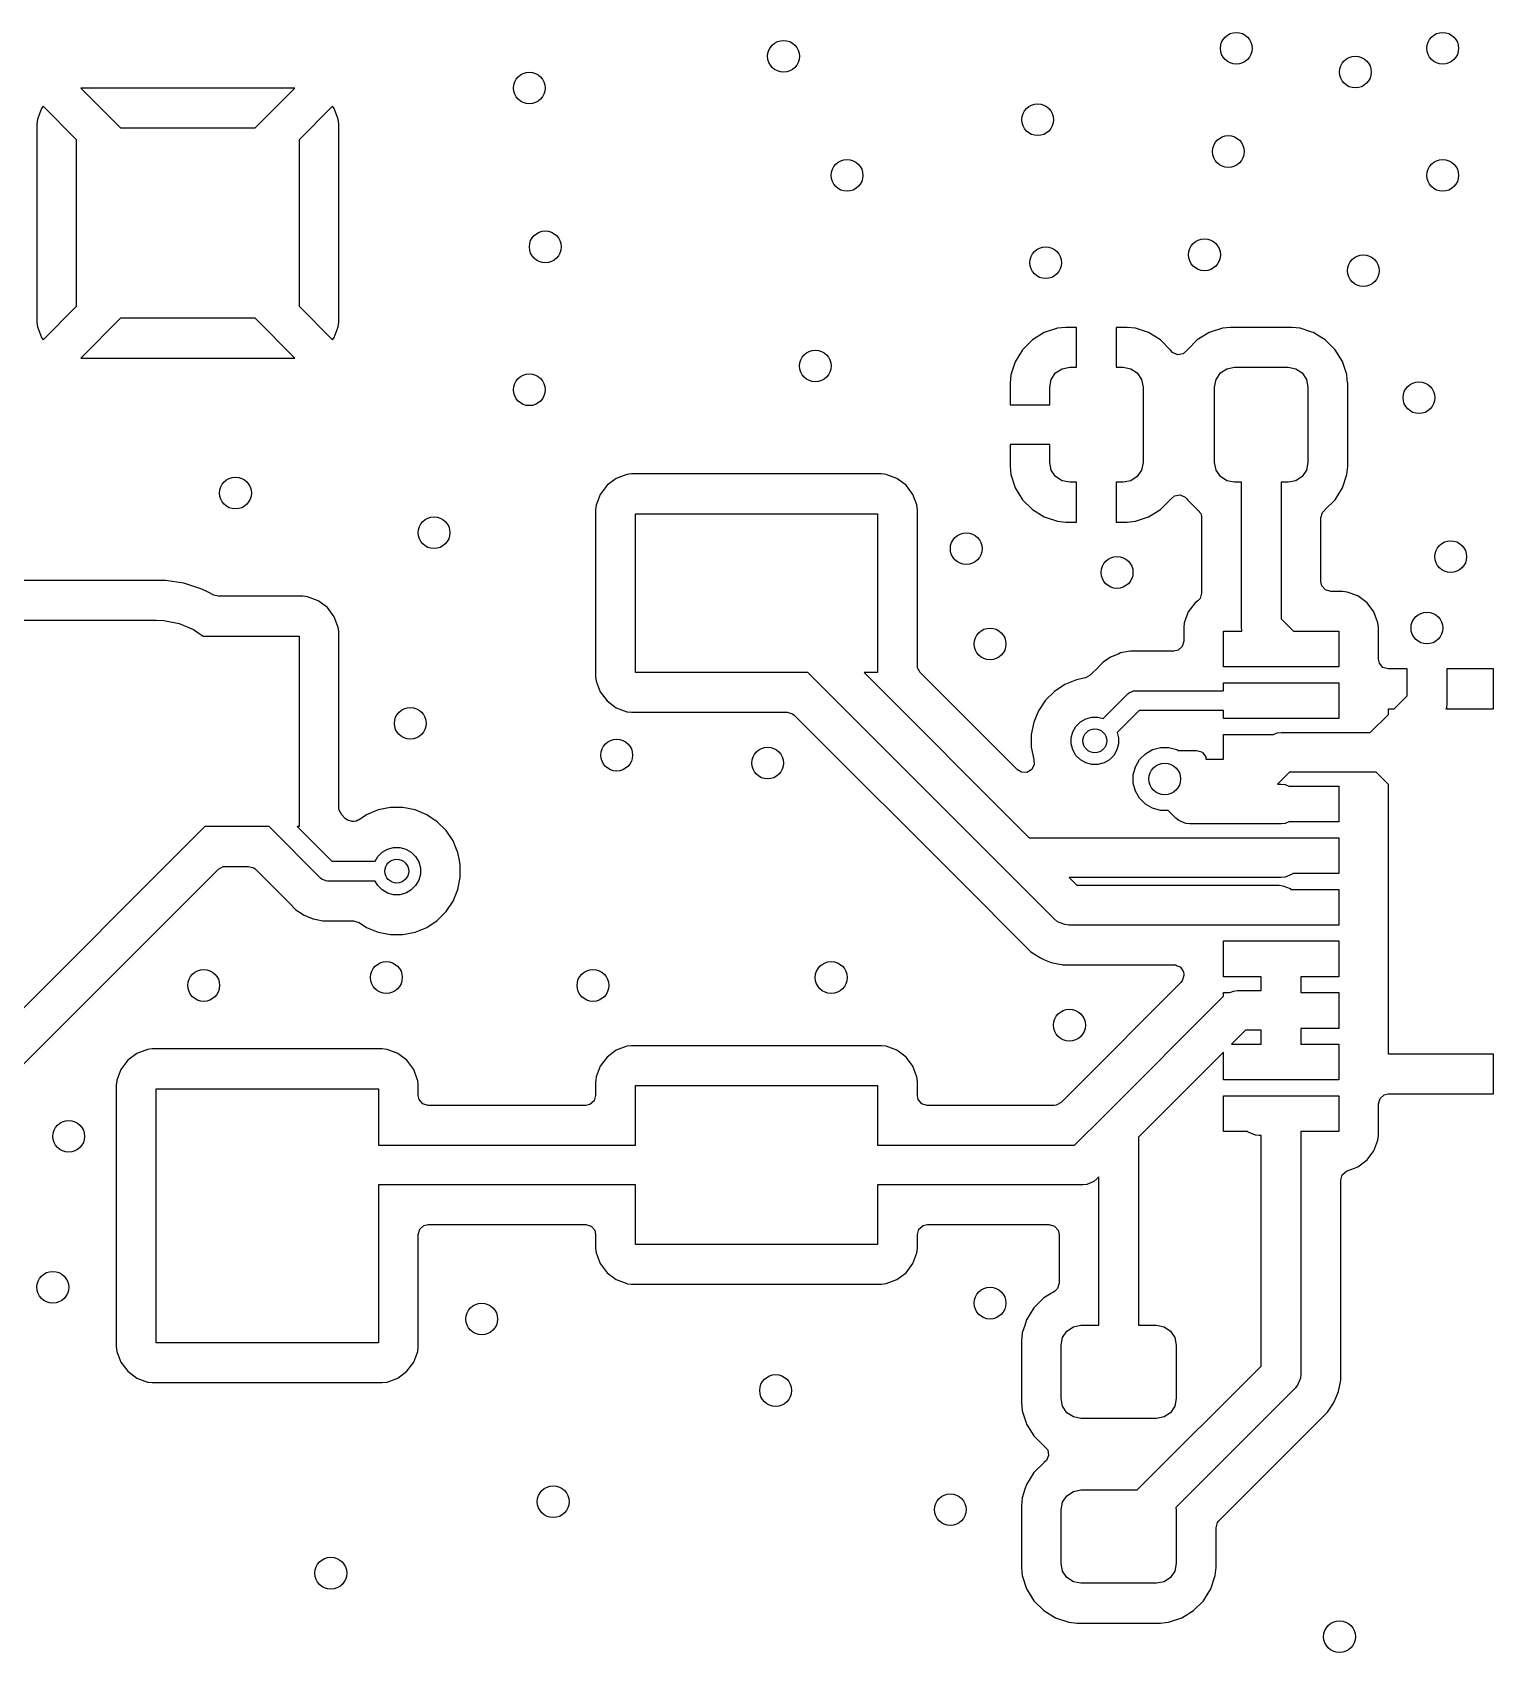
# Model space of a CAD drawing. Extents: x 2.03 to 8.88, y -5.74 to -2.97.
# Drawn here: x 7.104 to 7.828, y -5.331 to -4.528 of the extents above; entities that cross this region are included whole.
import ezdxf

# ---------------------------------------------------------------- set-up
doc = ezdxf.new("R2010")
doc.units = 0
doc.header["$MEASUREMENT"] = 0
doc.layers.add('BLACK', color=7, linetype='CONTINUOUS')

msp = doc.modelspace()

# ---------------------------------------------------------------- linework, layer by layer
at = {"layer": 'BLACK', "linetype": 'CONTINUOUS'}
for p, q in [((7.23411, -4.55512), (7.12809, -4.55512)), ((7.12809, -4.55512), (7.14778, -4.5748)), ((7.21443, -4.5748), (7.23411, -4.55512)), ((7.10853, -4.56527), (7.10655, -4.57058)), ((7.10933, -4.5642), (7.10853, -4.56527)), ((7.10853, -4.56527), (7.10853, -4.56527)), ((7.12598, -4.58085), (7.10933, -4.5642)), ((7.25287, -4.5642), (7.23622, -4.58085)), ((7.25368, -4.56527), (7.25287, -4.5642)), ((7.25565, -4.57058), (7.25368, -4.56527)), ((7.25368, -4.56527), (7.25368, -4.56527)), ((7.10655, -4.57058), (7.1063, -4.57292)), ((7.1063, -4.57292), (7.1063, -4.67117)), ((7.10655, -4.57058), (7.10655, -4.57058)), ((7.14778, -4.5748), (7.21443, -4.5748)), ((7.25591, -4.57292), (7.25565, -4.57058)), ((7.25565, -4.57058), (7.25565, -4.57058)), ((7.25591, -4.6251), (7.25591, -4.57292)), ((7.25591, -4.57292), (7.25591, -4.57292)), ((7.12598, -4.66325), (7.12598, -4.58085)), ((7.23622, -4.58085), (7.23622, -4.66325)), ((7.25591, -4.67117), (7.25591, -4.6251)), ((7.10933, -4.6799), (7.12598, -4.66325)), ((7.23622, -4.66325), (7.25287, -4.6799)), ((7.1063, -4.67117), (7.10655, -4.67352)), ((7.10655, -4.67352), (7.10655, -4.67352)), ((7.10655, -4.67352), (7.10853, -4.67882)), ((7.14778, -4.66929), (7.12809, -4.68898)), ((7.21443, -4.66929), (7.14778, -4.66929)), ((7.23411, -4.68898), (7.21443, -4.66929)), ((7.25368, -4.67882), (7.25565, -4.67352)), ((7.25565, -4.67352), (7.25591, -4.67117)), ((7.25565, -4.67352), (7.25565, -4.67352)), ((7.25591, -4.67117), (7.25591, -4.67117)), ((7.6122, -4.67423), (7.60564, -4.6764)), ((7.61624, -4.67382), (7.6122, -4.67423)), ((7.62165, -4.67382), (7.61624, -4.67382)), ((7.61624, -4.67382), (7.61624, -4.67382)), ((7.62165, -4.6935), (7.62165, -4.67382)), ((7.64675, -4.67382), (7.64134, -4.67382)), ((7.64134, -4.67382), (7.64134, -4.6935)), ((7.65079, -4.67423), (7.64675, -4.67382)), ((7.6508, -4.67423), (7.65079, -4.67423)), ((7.65735, -4.6764), (7.6508, -4.67423)), ((7.69389, -4.67421), (7.68733, -4.67639)), ((7.69793, -4.6738), (7.69389, -4.67421)), ((7.69389, -4.67421), (7.69389, -4.67421)), ((7.72845, -4.6738), (7.69793, -4.6738)), ((7.69793, -4.6738), (7.69793, -4.6738)), ((7.73249, -4.67421), (7.72845, -4.6738)), ((7.73817, -4.67609), (7.73249, -4.67421)), ((7.73249, -4.67421), (7.73249, -4.67421)), ((7.10853, -4.67882), (7.10933, -4.6799)), ((7.25287, -4.6799), (7.25368, -4.67882)), ((7.25287, -4.6799), (7.25287, -4.6799)), ((7.25368, -4.67882), (7.25368, -4.67882)), ((7.59977, -4.68003), (7.59489, -4.68491)), ((7.60564, -4.6764), (7.59977, -4.68003)), ((7.60564, -4.6764), (7.60564, -4.6764)), ((7.66322, -4.68003), (7.65735, -4.6764)), ((7.65735, -4.6764), (7.65735, -4.6764)), ((7.6681, -4.68491), (7.66322, -4.68003)), ((7.68145, -4.68001), (7.67657, -4.6849)), ((7.68733, -4.67639), (7.68145, -4.68001)), ((7.68733, -4.67639), (7.68733, -4.67639)), ((7.73905, -4.67639), (7.73817, -4.67609)), ((7.74031, -4.67717), (7.73905, -4.67639)), ((7.73905, -4.67639), (7.73905, -4.67639)), ((7.74493, -4.68001), (7.74031, -4.67717)), ((7.74981, -4.6849), (7.74493, -4.68001)), ((7.12809, -4.68898), (7.23411, -4.68898)), ((7.12809, -4.68898), (7.12809, -4.68898)), ((7.23411, -4.68898), (7.23411, -4.68898)), ((7.59489, -4.68491), (7.59127, -4.69078)), ((7.66818, -4.68503), (7.6681, -4.68491)), ((7.6681, -4.68491), (7.6681, -4.68491)), ((7.6692, -4.68621), (7.66818, -4.68503)), ((7.67173, -4.68731), (7.6692, -4.68621)), ((7.67444, -4.68687), (7.67173, -4.68731)), ((7.67639, -4.68512), (7.67444, -4.68687)), ((7.67641, -4.6851), (7.67639, -4.68512)), ((7.67639, -4.68512), (7.67639, -4.68512)), ((7.67649, -4.68503), (7.67641, -4.6851)), ((7.67657, -4.6849), (7.67649, -4.68503)), ((7.67657, -4.6849), (7.67657, -4.6849)), ((7.75344, -4.69077), (7.74981, -4.6849)), ((7.58909, -4.69733), (7.58868, -4.70138)), ((7.59127, -4.69078), (7.58909, -4.69733)), ((7.58909, -4.69733), (7.58909, -4.69733)), ((7.59127, -4.69078), (7.59127, -4.69078)), ((7.60912, -4.69958), (7.61125, -4.69639)), ((7.61125, -4.69639), (7.61444, -4.69425)), ((7.61444, -4.69425), (7.61821, -4.6935)), ((7.61821, -4.6935), (7.62165, -4.6935)), ((7.64134, -4.6935), (7.64478, -4.6935)), ((7.64478, -4.6935), (7.64855, -4.69425)), ((7.64855, -4.69425), (7.65174, -4.69639)), ((7.65174, -4.69639), (7.65388, -4.69958)), ((7.69081, -4.69958), (7.69294, -4.69639)), ((7.69294, -4.69639), (7.69613, -4.69425)), ((7.69613, -4.69425), (7.6999, -4.6935)), ((7.6999, -4.6935), (7.72648, -4.6935)), ((7.72648, -4.6935), (7.73024, -4.69425)), ((7.73024, -4.69425), (7.73344, -4.69639)), ((7.73344, -4.69639), (7.73557, -4.69958)), ((7.75555, -4.69715), (7.75344, -4.69077)), ((7.75561, -4.69733), (7.75555, -4.69715)), ((7.75601, -4.70126), (7.75561, -4.69733)), ((7.75561, -4.69733), (7.75561, -4.69733)), ((7.58868, -4.70138), (7.58868, -4.7122)), ((7.60837, -4.70335), (7.60912, -4.69958)), ((7.60837, -4.7122), (7.60837, -4.70335)), ((7.65388, -4.69958), (7.65463, -4.70335)), ((7.65463, -4.70335), (7.65463, -4.74075)), ((7.69006, -4.70335), (7.69081, -4.69958)), ((7.69006, -4.74075), (7.69006, -4.70335)), ((7.73557, -4.69958), (7.73632, -4.70335)), ((7.73632, -4.70335), (7.73632, -4.74075)), ((7.75602, -4.70138), (7.75601, -4.70126)), ((7.75602, -4.74272), (7.75602, -4.70138)), ((7.58868, -4.7122), (7.60837, -4.7122)), ((7.60837, -4.73189), (7.58868, -4.73189)), ((7.58868, -4.73189), (7.58868, -4.74272)), ((7.60837, -4.74075), (7.60837, -4.73189)), ((7.40107, -4.74644), (7.39872, -4.74669)), ((7.52492, -4.74644), (7.40107, -4.74644)), ((7.40107, -4.74644), (7.40107, -4.74644)), ((7.52726, -4.74669), (7.52492, -4.74644)), ((7.52492, -4.74644), (7.52492, -4.74644)), ((7.52492, -4.74644), (7.52492, -4.74644)), ((7.52492, -4.74644), (7.52492, -4.74644)), ((7.58868, -4.74272), (7.58909, -4.74676)), ((7.60912, -4.74451), (7.60837, -4.74075)), ((7.61125, -4.74771), (7.60912, -4.74451)), ((7.65388, -4.74451), (7.65174, -4.74771)), ((7.65463, -4.74075), (7.65388, -4.74451)), ((7.69081, -4.74451), (7.69006, -4.74075)), ((7.69294, -4.74771), (7.69081, -4.74451)), ((7.73557, -4.74451), (7.73344, -4.74771)), ((7.73632, -4.74075), (7.73557, -4.74451)), ((7.75561, -4.74676), (7.75602, -4.74272)), ((7.38888, -4.75207), (7.38548, -4.7566)), ((7.39341, -4.74867), (7.38888, -4.75207)), ((7.38888, -4.75207), (7.38888, -4.75207)), ((7.39872, -4.74669), (7.39341, -4.74867)), ((7.39341, -4.74867), (7.39341, -4.74867)), ((7.53257, -4.74867), (7.52726, -4.74669)), ((7.52726, -4.74669), (7.52726, -4.74669)), ((7.53711, -4.75207), (7.53257, -4.74867)), ((7.53257, -4.74867), (7.53257, -4.74867)), ((7.5405, -4.7566), (7.53711, -4.75207)), ((7.53711, -4.75207), (7.53711, -4.75207)), ((7.58909, -4.74676), (7.59127, -4.75331)), ((7.59127, -4.75331), (7.59127, -4.75331)), ((7.59127, -4.75331), (7.59489, -4.75919)), ((7.61444, -4.74984), (7.61125, -4.74771)), ((7.61821, -4.75059), (7.61444, -4.74984)), ((7.62165, -4.75059), (7.61821, -4.75059)), ((7.62165, -4.77028), (7.62165, -4.75059)), ((7.64478, -4.75059), (7.64134, -4.75059)), ((7.64134, -4.75059), (7.64134, -4.77028)), ((7.64855, -4.74984), (7.64478, -4.75059)), ((7.65174, -4.74771), (7.64855, -4.74984)), ((7.69613, -4.74984), (7.69294, -4.74771)), ((7.6999, -4.75059), (7.69613, -4.74984)), ((7.70335, -4.75059), (7.6999, -4.75059)), ((7.70335, -4.8224), (7.70335, -4.75059)), ((7.72648, -4.75059), (7.72303, -4.75059)), ((7.72303, -4.75059), (7.72303, -4.81832)), ((7.73024, -4.74984), (7.72648, -4.75059)), ((7.73344, -4.74771), (7.73024, -4.74984)), ((7.74981, -4.7592), (7.75344, -4.75332)), ((7.75344, -4.75332), (7.75561, -4.74676)), ((7.3835, -4.76191), (7.38325, -4.7642)), ((7.38548, -4.7566), (7.3835, -4.76191)), ((7.38548, -4.7566), (7.38548, -4.7566)), ((7.54241, -4.76172), (7.5405, -4.7566)), ((7.5405, -4.7566), (7.5405, -4.7566)), ((7.54248, -4.76191), (7.54241, -4.76172)), ((7.54274, -4.76426), (7.54248, -4.76191)), ((7.59489, -4.75919), (7.59977, -4.76407)), ((7.66322, -4.76407), (7.6681, -4.75919)), ((7.6681, -4.75919), (7.66818, -4.75907)), ((7.66818, -4.75907), (7.66825, -4.759)), ((7.66825, -4.759), (7.66828, -4.75896)), ((7.66828, -4.75896), (7.66829, -4.75897)), ((7.66829, -4.75897), (7.67022, -4.75723)), ((7.67022, -4.75723), (7.67294, -4.75679)), ((7.67294, -4.75679), (7.67546, -4.75788)), ((7.67546, -4.75788), (7.67581, -4.75821)), ((7.67581, -4.75821), (7.6762, -4.7586)), ((7.6762, -4.7586), (7.67657, -4.7592)), ((7.67657, -4.7592), (7.68145, -4.76408)), ((7.74493, -4.76408), (7.74981, -4.7592)), ((7.38325, -4.7642), (7.38325, -4.76426)), ((7.38325, -4.76426), (7.38325, -4.76426)), ((7.38325, -4.76426), (7.38325, -4.84677)), ((7.40295, -4.84488), (7.40295, -4.76614)), ((7.40295, -4.76614), (7.52303, -4.76614)), ((7.52303, -4.76614), (7.52303, -4.84488)), ((7.54274, -4.84145), (7.54274, -4.76426)), ((7.54274, -4.76426), (7.54274, -4.76426)), ((7.54274, -4.76426), (7.54274, -4.76426)), ((7.59977, -4.76407), (7.60564, -4.76769)), ((7.60564, -4.76769), (7.60564, -4.76769)), ((7.60564, -4.76769), (7.6122, -4.76986)), ((7.6122, -4.76986), (7.6122, -4.76986)), ((7.6122, -4.76986), (7.61624, -4.77028)), ((7.61624, -4.77028), (7.62165, -4.77028)), ((7.62165, -4.77028), (7.62165, -4.77028)), ((7.64134, -4.77028), (7.64675, -4.77028)), ((7.64675, -4.77028), (7.6508, -4.76986)), ((7.64675, -4.77028), (7.64675, -4.77028)), ((7.6508, -4.76986), (7.65735, -4.76769)), ((7.65735, -4.76769), (7.66322, -4.76407)), ((7.65735, -4.76769), (7.65735, -4.76769)), ((7.68145, -4.76408), (7.68182, -4.76431)), ((7.68182, -4.76431), (7.68224, -4.76473)), ((7.68224, -4.76473), (7.68262, -4.76545)), ((7.68262, -4.76545), (7.68316, -4.76605)), ((7.68316, -4.76605), (7.68332, -4.76676)), ((7.68332, -4.76676), (7.68354, -4.76716)), ((7.68354, -4.76716), (7.68351, -4.76756)), ((7.68351, -4.76756), (7.68364, -4.76816)), ((7.68364, -4.76816), (7.68364, -4.80547)), ((7.74274, -4.76816), (7.74351, -4.76552)), ((7.74274, -4.79982), (7.74274, -4.76816)), ((7.74351, -4.76552), (7.74474, -4.76431)), ((7.7447, -4.76426), (7.74493, -4.76408)), ((7.74474, -4.76431), (7.7447, -4.76426)), ((7.74493, -4.76408), (7.74493, -4.76408)), ((7.74493, -4.76408), (7.74493, -4.76408)), ((7.17, -4.79919), (6.97808, -4.79919)), ((7.17919, -4.80065), (7.17, -4.79919)), ((7.17, -4.79919), (7.17, -4.79919)), ((7.18803, -4.80352), (7.17919, -4.80065)), ((7.74318, -4.80185), (7.74274, -4.79982)), ((7.74498, -4.80393), (7.74318, -4.80185)), ((7.1911, -4.80509), (7.18803, -4.80352)), ((7.19395, -4.80653), (7.1911, -4.80509)), ((7.19616, -4.80707), (7.19395, -4.80653)), ((7.2381, -4.80707), (7.19616, -4.80707)), ((7.23811, -4.80707), (7.2381, -4.80707)), ((7.24045, -4.80732), (7.23811, -4.80707)), ((7.23811, -4.80707), (7.23811, -4.80707)), ((7.23811, -4.80707), (7.23811, -4.80707)), ((7.24576, -4.8093), (7.24045, -4.80732)), ((7.24045, -4.80732), (7.24045, -4.80732)), ((7.2503, -4.81269), (7.24576, -4.8093)), ((7.24576, -4.8093), (7.24576, -4.8093)), ((7.68041, -4.81033), (7.67702, -4.81487)), ((7.68169, -4.80938), (7.68041, -4.81033)), ((7.68041, -4.81033), (7.68041, -4.81033)), ((7.68287, -4.80811), (7.68169, -4.80938)), ((7.68364, -4.80547), (7.68287, -4.80811)), ((7.74762, -4.8047), (7.74498, -4.80393)), ((7.75346, -4.8047), (7.74762, -4.8047)), ((7.75581, -4.80496), (7.75346, -4.8047)), ((7.75346, -4.8047), (7.75346, -4.8047)), ((7.75346, -4.8047), (7.75346, -4.8047)), ((7.75346, -4.8047), (7.75346, -4.8047)), ((7.76112, -4.80694), (7.75581, -4.80496)), ((7.75581, -4.80496), (7.75581, -4.80496)), ((7.76565, -4.81033), (7.76112, -4.80694)), ((7.76112, -4.80694), (7.76112, -4.80694)), ((7.76905, -4.81487), (7.76565, -4.81033)), ((7.76565, -4.81033), (7.76565, -4.81033)), ((6.9252, -4.8189), (7.16535, -4.8189)), ((7.16535, -4.8189), (7.16921, -4.81909)), ((7.2503, -4.8127), (7.2503, -4.81269)), ((7.25369, -4.81723), (7.2503, -4.8127)), ((7.25567, -4.82252), (7.25369, -4.81723)), ((7.25369, -4.81723), (7.25369, -4.81723)), ((7.67702, -4.81487), (7.67504, -4.82018)), ((7.67702, -4.81487), (7.67702, -4.81487)), ((7.72303, -4.81832), (7.72912, -4.82441)), ((7.77053, -4.81885), (7.76905, -4.81487)), ((7.76905, -4.81487), (7.76905, -4.81487)), ((7.77103, -4.82018), (7.77053, -4.81885)), ((7.16921, -4.81909), (7.17678, -4.82059)), ((7.17678, -4.82059), (7.18391, -4.82355)), ((7.18391, -4.82355), (7.18561, -4.82468)), ((7.18561, -4.82468), (7.18874, -4.82677)), ((7.18874, -4.82677), (7.23622, -4.82677)), ((7.23622, -4.82677), (7.23622, -4.92126)), ((7.25567, -4.82254), (7.25567, -4.82252)), ((7.25588, -4.82443), (7.25567, -4.82254)), ((7.25593, -4.82489), (7.25588, -4.82443)), ((7.25593, -4.91199), (7.25593, -4.82489)), ((7.25593, -4.82489), (7.25593, -4.82489)), ((7.67504, -4.82018), (7.67478, -4.82252)), ((7.67478, -4.82252), (7.67478, -4.82829)), ((7.67504, -4.82018), (7.67504, -4.82018)), ((7.69449, -4.84213), (7.69449, -4.82441)), ((7.69449, -4.82441), (7.70357, -4.82441)), ((7.70354, -4.82432), (7.70335, -4.8224)), ((7.70357, -4.82441), (7.70354, -4.82432)), ((7.72912, -4.82441), (7.75157, -4.82441)), ((7.75157, -4.82441), (7.75157, -4.84213)), ((7.77128, -4.82252), (7.77103, -4.82018)), ((7.77128, -4.83823), (7.77128, -4.82252)), ((7.64717, -4.83443), (7.64341, -4.83518)), ((7.64817, -4.83423), (7.64717, -4.83443)), ((7.64717, -4.83443), (7.64717, -4.83443)), ((7.6699, -4.83423), (7.64817, -4.83423)), ((7.67193, -4.83379), (7.6699, -4.83423)), ((7.67401, -4.83199), (7.67193, -4.83379)), ((7.67478, -4.82935), (7.67401, -4.83199)), ((7.67478, -4.82829), (7.67478, -4.82935)), ((7.54285, -4.84249), (7.54274, -4.84145)), ((7.54417, -4.8449), (7.54285, -4.84249)), ((7.63351, -4.84112), (7.63146, -4.84316)), ((7.63489, -4.83973), (7.63351, -4.84112)), ((7.63853, -4.8373), (7.63489, -4.83973)), ((7.63893, -4.83703), (7.63853, -4.8373)), ((7.63853, -4.8373), (7.63853, -4.8373)), ((7.64256, -4.83553), (7.63893, -4.83703)), ((7.64341, -4.83518), (7.64256, -4.83553)), ((7.64256, -4.83553), (7.64256, -4.83553)), ((7.64341, -4.83518), (7.64341, -4.83518)), ((7.75157, -4.84213), (7.69449, -4.84213)), ((7.77172, -4.84026), (7.77128, -4.83823)), ((7.77352, -4.84234), (7.77172, -4.84026)), ((7.77616, -4.84311), (7.77352, -4.84234)), ((7.38325, -4.84677), (7.38325, -4.84677)), ((7.38325, -4.84677), (7.3835, -4.84911)), ((7.3835, -4.84911), (7.38548, -4.85442)), ((7.48844, -4.84488), (7.40295, -4.84488)), ((7.58517, -4.94161), (7.48844, -4.84488)), ((7.52303, -4.84488), (7.51628, -4.84488)), ((7.51628, -4.84488), (7.59821, -4.92681)), ((7.59239, -4.89312), (7.54417, -4.8449)), ((7.61578, -4.85081), (7.61062, -4.85426)), ((7.62152, -4.84844), (7.61578, -4.85081)), ((7.61578, -4.85081), (7.61578, -4.85081)), ((7.62589, -4.84756), (7.62152, -4.84844)), ((7.62152, -4.84844), (7.62152, -4.84844)), ((7.62598, -4.84755), (7.62589, -4.84756)), ((7.62839, -4.84623), (7.62598, -4.84755)), ((7.62972, -4.8449), (7.62839, -4.84623)), ((7.63146, -4.84316), (7.62972, -4.8449)), ((7.63146, -4.84316), (7.63146, -4.84316)), ((7.69449, -4.85394), (7.69449, -4.85)), ((7.69449, -4.85), (7.75157, -4.85)), ((7.75157, -4.85), (7.75157, -4.86772)), ((7.78543, -4.84311), (7.77616, -4.84311)), ((7.78543, -4.85636), (7.78543, -4.84311)), ((7.82835, -4.84311), (7.80512, -4.84311)), ((7.80512, -4.84311), (7.80512, -4.86043)), ((7.82835, -4.8628), (7.82835, -4.84311)), ((7.38548, -4.85442), (7.38548, -4.85442)), ((7.38548, -4.85442), (7.38888, -4.85896)), ((7.38888, -4.85896), (7.38888, -4.85896)), ((7.38888, -4.85896), (7.39341, -4.86235)), ((7.60623, -4.85865), (7.60278, -4.86381)), ((7.61062, -4.85426), (7.60623, -4.85865)), ((7.60623, -4.85865), (7.60623, -4.85865)), ((7.61062, -4.85426), (7.61062, -4.85426)), ((7.63478, -4.86771), (7.64711, -4.85538)), ((7.64711, -4.85538), (7.64786, -4.85477)), ((7.64786, -4.85477), (7.64923, -4.8542)), ((7.64786, -4.85477), (7.64786, -4.85477)), ((7.64923, -4.8542), (7.64963, -4.85403)), ((7.64963, -4.85403), (7.65059, -4.85394)), ((7.64963, -4.85403), (7.64963, -4.85403)), ((7.65059, -4.85394), (7.69449, -4.85394)), ((7.77899, -4.8628), (7.78543, -4.85636)), ((7.39341, -4.86235), (7.39341, -4.86235)), ((7.39341, -4.86235), (7.39872, -4.86433)), ((7.39872, -4.86433), (7.39872, -4.86433)), ((7.39872, -4.86433), (7.39899, -4.86436)), ((7.39899, -4.86436), (7.40107, -4.86459)), ((7.40107, -4.86459), (7.47826, -4.86459)), ((7.47826, -4.86459), (7.4809, -4.86536)), ((7.4809, -4.86536), (7.48171, -4.86602)), ((7.48171, -4.86602), (7.569, -4.95331)), ((7.60278, -4.86381), (7.6004, -4.86955)), ((7.60278, -4.86381), (7.60278, -4.86381)), ((7.62619, -4.86783), (7.62917, -4.86703)), ((7.62917, -4.86703), (7.63225, -4.86703)), ((7.63225, -4.86703), (7.63478, -4.86771)), ((7.65263, -4.86378), (7.64174, -4.87467)), ((7.69449, -4.86378), (7.65263, -4.86378)), ((7.69449, -4.86772), (7.69449, -4.86378)), ((7.76718, -4.87461), (7.77618, -4.86561)), ((7.77618, -4.86561), (7.77618, -4.8628)), ((7.77618, -4.8628), (7.77899, -4.8628)), ((7.80493, -4.86235), (7.80475, -4.8628)), ((7.80475, -4.8628), (7.82835, -4.8628)), ((7.80512, -4.86043), (7.80493, -4.86235)), ((7.6004, -4.86955), (7.59919, -4.87564)), ((7.6004, -4.86955), (7.6004, -4.86955)), ((7.619, -4.8772), (7.6198, -4.87422)), ((7.6198, -4.87422), (7.62134, -4.87155)), ((7.62134, -4.87155), (7.62352, -4.86937)), ((7.62352, -4.86937), (7.62619, -4.86783)), ((7.64174, -4.87467), (7.64242, -4.8772)), ((7.75157, -4.86772), (7.69449, -4.86772)), ((7.71919, -4.87559), (7.72111, -4.8748)), ((7.72111, -4.8748), (7.72303, -4.87461)), ((7.72111, -4.8748), (7.72111, -4.8748)), ((7.72303, -4.87461), (7.76718, -4.87461)), ((7.59919, -4.87564), (7.59919, -4.88184)), ((7.59919, -4.88184), (7.6004, -4.88793)), ((7.619, -4.88028), (7.619, -4.8772)), ((7.6198, -4.88326), (7.619, -4.88028)), ((7.64242, -4.88028), (7.64162, -4.88326)), ((7.64242, -4.8772), (7.64242, -4.88028)), ((7.65577, -4.88514), (7.65933, -4.88309)), ((7.65933, -4.88309), (7.6633, -4.88202)), ((7.6633, -4.88202), (7.66741, -4.88202)), ((7.66741, -4.88202), (7.67138, -4.88309)), ((7.67138, -4.88309), (7.67207, -4.88348)), ((7.69449, -4.8878), (7.69449, -4.87559)), ((7.69449, -4.87559), (7.71919, -4.87559)), ((7.60064, -4.89054), (7.59941, -4.893)), ((7.60047, -4.88816), (7.60039, -4.88819)), ((7.60039, -4.88819), (7.60064, -4.89054)), ((7.6004, -4.88793), (7.60047, -4.88816)), ((7.62134, -4.88593), (7.6198, -4.88326)), ((7.62352, -4.88811), (7.62134, -4.88593)), ((7.62619, -4.88965), (7.62352, -4.88811)), ((7.62917, -4.89045), (7.62619, -4.88965)), ((7.63225, -4.89045), (7.62917, -4.89045)), ((7.63523, -4.88965), (7.63225, -4.89045)), ((7.6379, -4.88811), (7.63523, -4.88965)), ((7.64008, -4.88593), (7.6379, -4.88811)), ((7.64162, -4.88326), (7.64008, -4.88593)), ((7.65081, -4.89161), (7.65286, -4.88805)), ((7.65286, -4.88805), (7.65577, -4.88514)), ((7.67207, -4.88348), (7.68105, -4.88348)), ((7.68105, -4.88348), (7.68369, -4.88426)), ((7.68369, -4.88426), (7.68397, -4.88446)), ((7.68397, -4.88446), (7.68405, -4.88452)), ((7.68405, -4.88452), (7.6857, -4.88672)), ((7.6857, -4.88672), (7.68578, -4.8878)), ((7.68578, -4.8878), (7.69449, -4.8878)), ((7.5943, -4.8943), (7.59239, -4.89312)), ((7.59705, -4.8944), (7.5943, -4.8943)), ((7.59941, -4.893), (7.59705, -4.8944)), ((7.64974, -4.89558), (7.65081, -4.89161)), ((7.64974, -4.89969), (7.64974, -4.89558)), ((7.72711, -4.89429), (7.7212, -4.9002)), ((7.77014, -4.89429), (7.72711, -4.89429)), ((7.77618, -4.90034), (7.77014, -4.89429)), ((7.65081, -4.90366), (7.64974, -4.89969)), ((7.65286, -4.90722), (7.65081, -4.90366)), ((7.65577, -4.91013), (7.65286, -4.90722)), ((7.7212, -4.9002), (7.72303, -4.9002)), ((7.72303, -4.9002), (7.72495, -4.90039)), ((7.72495, -4.90039), (7.72687, -4.90118)), ((7.72687, -4.90118), (7.75157, -4.90118)), ((7.75157, -4.90118), (7.75157, -4.9189)), ((7.77618, -5.03406), (7.77618, -4.90034)), ((7.25604, -4.91303), (7.25593, -4.91199)), ((7.25736, -4.91544), (7.25604, -4.91303)), ((7.27545, -4.913), (7.26972, -4.91538)), ((7.28154, -4.91179), (7.27545, -4.913)), ((7.27545, -4.913), (7.27545, -4.913)), ((7.28775, -4.91179), (7.28154, -4.91179)), ((7.28154, -4.91179), (7.28154, -4.91179)), ((7.29384, -4.913), (7.28775, -4.91179)), ((7.28775, -4.91179), (7.28775, -4.91179)), ((7.29957, -4.91538), (7.29384, -4.913)), ((7.29384, -4.913), (7.29384, -4.913)), ((7.65933, -4.91219), (7.65577, -4.91013)), ((7.6633, -4.91325), (7.65933, -4.91219)), ((7.66705, -4.91325), (7.6633, -4.91325)), ((7.6708, -4.917), (7.66705, -4.91325)), ((7.18954, -4.92126), (7.05512, -5.05568)), ((7.22139, -4.92126), (7.18954, -4.92126)), ((7.24691, -4.94679), (7.22139, -4.92126)), ((7.23622, -4.92126), (7.23531, -4.92126)), ((7.23531, -4.92126), (7.25243, -4.93839)), ((7.25916, -4.91725), (7.25736, -4.91544)), ((7.25998, -4.91791), (7.25916, -4.91725)), ((7.26262, -4.91868), (7.25998, -4.91791)), ((7.26329, -4.91868), (7.26262, -4.91868)), ((7.26338, -4.91868), (7.26329, -4.91868)), ((7.26345, -4.91866), (7.26338, -4.91868)), ((7.26467, -4.91848), (7.26345, -4.91866)), ((7.2653, -4.91808), (7.26467, -4.91848)), ((7.26601, -4.91786), (7.2653, -4.91808)), ((7.26972, -4.91538), (7.26601, -4.91786)), ((7.26972, -4.91538), (7.26972, -4.91538)), ((7.30474, -4.91883), (7.29957, -4.91538)), ((7.29957, -4.91538), (7.29957, -4.91538)), ((7.30913, -4.92322), (7.30474, -4.91883)), ((7.30474, -4.91883), (7.30474, -4.91883)), ((7.31257, -4.92838), (7.30913, -4.92322)), ((7.30913, -4.92322), (7.30913, -4.92322)), ((7.67229, -4.91822), (7.6708, -4.917)), ((7.67584, -4.91969), (7.67229, -4.91822)), ((7.67229, -4.91822), (7.67229, -4.91822)), ((7.67776, -4.91988), (7.67584, -4.91969)), ((7.72303, -4.91988), (7.67776, -4.91988)), ((7.72495, -4.91969), (7.72303, -4.91988)), ((7.72687, -4.9189), (7.72495, -4.91969)), ((7.75157, -4.9189), (7.72687, -4.9189)), ((7.31464, -4.93337), (7.31257, -4.92838)), ((7.31257, -4.92838), (7.31257, -4.92838)), ((7.59821, -4.92681), (7.69449, -4.92681)), ((7.69449, -4.92681), (7.69449, -4.92677)), ((7.69449, -4.92677), (7.75157, -4.92677)), ((7.75157, -4.92677), (7.75157, -4.94449)), ((7.25243, -4.93839), (7.27397, -4.93839)), ((7.27397, -4.93839), (7.27528, -4.93612)), ((7.27528, -4.93612), (7.27746, -4.93394)), ((7.27746, -4.93394), (7.28013, -4.9324)), ((7.28013, -4.9324), (7.2831, -4.9316)), ((7.2831, -4.9316), (7.28619, -4.9316)), ((7.28619, -4.9316), (7.28917, -4.9324)), ((7.28917, -4.9324), (7.29184, -4.93394)), ((7.29184, -4.93394), (7.29402, -4.93612)), ((7.29402, -4.93612), (7.29556, -4.93879)), ((7.29556, -4.93879), (7.29636, -4.94177)), ((7.31495, -4.93411), (7.31464, -4.93337)), ((7.31574, -4.93807), (7.31495, -4.93411)), ((7.31616, -4.9402), (7.31574, -4.93807)), ((7.08937, -5.0493), (7.19627, -4.94239)), ((7.19627, -4.94239), (7.19868, -4.94108)), ((7.19868, -4.94108), (7.19972, -4.94096)), ((7.19972, -4.94096), (7.2112, -4.94096)), ((7.2112, -4.94096), (7.21384, -4.94174)), ((7.21384, -4.94174), (7.21465, -4.94239)), ((7.21465, -4.94239), (7.23127, -4.95901)), ((7.24766, -4.9474), (7.24691, -4.94679)), ((7.24881, -4.94788), (7.24766, -4.9474)), ((7.24766, -4.9474), (7.24766, -4.9474)), ((7.29636, -4.94485), (7.29556, -4.94783)), ((7.29636, -4.94177), (7.29636, -4.94485)), ((7.31495, -4.9525), (7.31616, -4.94641)), ((7.31616, -4.94641), (7.31616, -4.9402)), ((7.31616, -4.9402), (7.31616, -4.9402)), ((7.31616, -4.9402), (7.31616, -4.9402)), ((7.61072, -4.96716), (7.58517, -4.94161)), ((7.58517, -4.94161), (7.58517, -4.94161)), ((7.72303, -4.9465), (7.6179, -4.9465)), ((7.6179, -4.9465), (7.62175, -4.95035)), ((7.72495, -4.94631), (7.72303, -4.9465)), ((7.7285, -4.94484), (7.72495, -4.94631)), ((7.72885, -4.94449), (7.7285, -4.94484)), ((7.75157, -4.94449), (7.72885, -4.94449)), ((7.24943, -4.94813), (7.24881, -4.94788)), ((7.25039, -4.94823), (7.24943, -4.94813)), ((7.24943, -4.94813), (7.24943, -4.94813)), ((7.27397, -4.94823), (7.25039, -4.94823)), ((7.27528, -4.9505), (7.27397, -4.94823)), ((7.27746, -4.95268), (7.27528, -4.9505)), ((7.28013, -4.95422), (7.27746, -4.95268)), ((7.2831, -4.95502), (7.28013, -4.95422)), ((7.28619, -4.95502), (7.2831, -4.95502)), ((7.28917, -4.95422), (7.28619, -4.95502)), ((7.29184, -4.95268), (7.28917, -4.95422)), ((7.29402, -4.9505), (7.29184, -4.95268)), ((7.29556, -4.94783), (7.29402, -4.9505)), ((7.31257, -4.95824), (7.31495, -4.9525)), ((7.569, -4.95331), (7.56901, -4.95331)), ((7.56901, -4.95331), (7.59155, -4.97585)), ((7.62175, -4.95035), (7.72201, -4.95035)), ((7.72201, -4.95035), (7.72393, -4.95054)), ((7.72393, -4.95054), (7.72748, -4.95201)), ((7.72748, -4.95201), (7.72783, -4.95236)), ((7.72783, -4.95236), (7.75157, -4.95236)), ((7.75157, -4.95236), (7.75157, -4.97008)), ((7.23127, -4.95901), (7.23127, -4.95901)), ((7.23127, -4.95901), (7.2347, -4.96244)), ((7.2347, -4.96244), (7.23772, -4.96446)), ((7.30474, -4.96779), (7.30913, -4.9634)), ((7.30913, -4.9634), (7.31257, -4.95824)), ((7.23772, -4.96446), (7.23795, -4.96461)), ((7.23795, -4.96461), (7.23795, -4.96461)), ((7.23795, -4.96461), (7.23873, -4.96513)), ((7.23873, -4.96513), (7.23873, -4.96513)), ((7.23873, -4.96513), (7.23873, -4.96513)), ((7.23873, -4.96513), (7.24102, -4.96608)), ((7.24102, -4.96608), (7.24102, -4.96608)), ((7.24102, -4.96608), (7.24102, -4.96608)), ((7.24102, -4.96608), (7.24321, -4.96699)), ((7.24321, -4.96699), (7.24482, -4.96731)), ((7.24482, -4.96731), (7.24797, -4.96793)), ((7.24797, -4.96793), (7.24797, -4.96793)), ((7.24797, -4.96793), (7.24797, -4.96793)), ((7.24797, -4.96793), (7.24797, -4.96793)), ((7.24797, -4.96793), (7.26329, -4.96793)), ((7.26329, -4.96793), (7.26593, -4.96871)), ((7.26593, -4.96871), (7.26601, -4.96876)), ((7.26601, -4.96876), (7.26972, -4.97124)), ((7.26972, -4.97124), (7.26972, -4.97124)), ((7.26972, -4.97124), (7.26972, -4.97124)), ((7.26972, -4.97124), (7.27545, -4.97361)), ((7.29384, -4.97361), (7.29957, -4.97124)), ((7.29957, -4.97124), (7.30474, -4.96779)), ((7.61221, -4.96838), (7.61072, -4.96716)), ((7.61576, -4.96985), (7.61221, -4.96838)), ((7.61768, -4.97004), (7.61576, -4.96985)), ((7.61576, -4.96985), (7.61576, -4.96985)), ((7.69449, -4.97004), (7.61768, -4.97004)), ((7.69449, -4.97008), (7.69449, -4.97004)), ((7.75157, -4.97008), (7.69449, -4.97008)), ((7.27545, -4.97361), (7.27545, -4.97361)), ((7.27545, -4.97361), (7.28154, -4.97482)), ((7.28154, -4.97482), (7.28154, -4.97482)), ((7.28154, -4.97482), (7.28154, -4.97482)), ((7.28154, -4.97482), (7.28775, -4.97482)), ((7.28775, -4.97482), (7.29384, -4.97361)), ((7.28775, -4.97482), (7.28775, -4.97482)), ((7.59155, -4.97585), (7.59884, -4.98315)), ((7.69449, -4.99567), (7.69449, -4.97795)), ((7.69449, -4.97795), (7.75157, -4.97795)), ((7.75157, -4.97795), (7.75157, -4.99567)), ((7.59884, -4.98315), (7.59884, -4.98315)), ((7.59884, -4.98315), (7.59949, -4.98358)), ((7.59949, -4.98358), (7.59949, -4.98358)), ((7.59949, -4.98358), (7.60368, -4.98638)), ((7.60368, -4.98638), (7.60368, -4.98638)), ((7.60368, -4.98638), (7.60473, -4.98681)), ((7.60473, -4.98681), (7.60572, -4.98722)), ((7.60572, -4.98722), (7.60906, -4.98861)), ((7.60906, -4.98861), (7.6131, -4.98941)), ((7.6131, -4.98941), (7.61445, -4.98968)), ((7.61445, -4.98968), (7.61477, -4.98974)), ((7.61477, -4.98974), (7.61477, -4.98974)), ((7.61477, -4.98974), (7.61477, -4.98974)), ((7.61477, -4.98974), (7.62059, -4.98974)), ((7.62059, -4.98974), (7.6699, -4.98974)), ((7.6699, -4.98974), (7.67024, -4.98984)), ((7.67024, -4.98984), (7.6706, -4.98979)), ((7.6706, -4.98979), (7.67154, -4.99023)), ((7.67154, -4.99023), (7.67254, -4.99052)), ((7.67254, -4.99052), (7.67277, -4.99079)), ((7.67277, -4.99079), (7.6731, -4.99094)), ((7.6731, -4.99094), (7.67366, -4.99181)), ((7.67366, -4.99181), (7.67434, -4.9926)), ((7.67478, -4.99511), (7.67401, -4.99775)), ((7.67434, -4.9926), (7.67443, -4.99301)), ((7.67443, -4.99301), (7.67459, -4.99325)), ((7.67459, -4.99325), (7.67478, -4.99463)), ((7.67478, -4.99463), (7.67478, -4.99511)), ((7.67335, -4.99856), (7.61957, -5.05235)), ((7.67401, -4.99775), (7.67335, -4.99856)), ((7.71319, -4.99567), (7.69449, -4.99567)), ((7.69449, -5.00532), (7.69449, -5.00354)), ((7.69449, -5.00354), (7.69746, -5.00354)), ((7.69746, -5.00354), (7.69805, -5.0033)), ((7.69805, -5.0033), (7.69938, -5.00275)), ((7.69938, -5.00275), (7.7013, -5.00256)), ((7.7013, -5.00256), (7.71319, -5.00256)), ((7.71319, -5.00256), (7.71319, -4.99567)), ((7.75157, -4.99567), (7.73287, -4.99567)), ((7.73287, -4.99567), (7.73287, -5.00354)), ((7.73287, -5.00354), (7.75157, -5.00354)), ((7.75157, -5.00354), (7.75157, -5.02126)), ((7.63556, -5.06422), (7.69434, -5.00544)), ((7.69434, -5.00544), (7.69449, -5.00532)), ((7.70538, -5.02224), (7.69849, -5.02913)), ((7.71319, -5.02224), (7.70538, -5.02224)), ((7.71319, -5.02913), (7.71319, -5.02224)), ((7.75157, -5.02126), (7.73287, -5.02126)), ((7.73287, -5.02126), (7.73287, -5.02913)), ((7.15581, -5.03371), (7.15128, -5.0371)), ((7.16112, -5.03173), (7.15581, -5.03371)), ((7.15581, -5.03371), (7.15581, -5.03371)), ((7.16347, -5.03148), (7.16112, -5.03173)), ((7.27747, -5.03148), (7.16347, -5.03148)), ((7.16347, -5.03148), (7.16347, -5.03148)), ((7.27748, -5.03148), (7.27747, -5.03148)), ((7.27982, -5.03173), (7.27748, -5.03148)), ((7.27748, -5.03148), (7.27748, -5.03148)), ((7.27748, -5.03148), (7.27748, -5.03148)), ((7.28513, -5.03371), (7.27982, -5.03173)), ((7.27982, -5.03173), (7.27982, -5.03173)), ((7.28967, -5.0371), (7.28513, -5.03371)), ((7.28513, -5.03371), (7.28513, -5.03371)), ((7.38888, -5.03553), (7.38548, -5.04007)), ((7.39341, -5.03213), (7.38888, -5.03553)), ((7.38888, -5.03553), (7.38888, -5.03553)), ((7.39872, -5.03015), (7.39341, -5.03213)), ((7.39341, -5.03213), (7.39341, -5.03213)), ((7.40107, -5.0299), (7.39872, -5.03015)), ((7.52492, -5.0299), (7.40107, -5.0299)), ((7.40107, -5.0299), (7.40107, -5.0299)), ((7.52726, -5.03015), (7.52492, -5.0299)), ((7.52492, -5.0299), (7.52492, -5.0299)), ((7.52492, -5.0299), (7.52492, -5.0299)), ((7.52492, -5.0299), (7.52492, -5.0299)), ((7.53257, -5.03213), (7.52726, -5.03015)), ((7.52726, -5.03015), (7.52726, -5.03015)), ((7.53711, -5.03553), (7.53257, -5.03213)), ((7.53257, -5.03213), (7.53257, -5.03213)), ((7.5405, -5.04007), (7.53711, -5.03553)), ((7.53711, -5.03553), (7.53711, -5.03553)), ((7.69449, -5.03313), (7.65236, -5.07526)), ((7.69449, -5.04685), (7.69449, -5.03313)), ((7.69849, -5.02913), (7.71319, -5.02913)), ((7.73287, -5.02913), (7.75157, -5.02913)), ((7.75157, -5.02913), (7.75157, -5.04685)), ((7.82835, -5.03406), (7.77618, -5.03406)), ((7.82835, -5.05374), (7.82835, -5.03406)), ((7.14788, -5.04164), (7.1459, -5.04695)), ((7.15128, -5.0371), (7.14788, -5.04164)), ((7.14788, -5.04164), (7.14788, -5.04164)), ((7.15128, -5.0371), (7.15128, -5.0371)), ((7.29306, -5.04164), (7.28967, -5.0371)), ((7.28967, -5.0371), (7.28967, -5.0371)), ((7.29502, -5.04689), (7.29306, -5.04164)), ((7.29306, -5.04164), (7.29306, -5.04164)), ((7.38548, -5.04007), (7.3835, -5.04537)), ((7.38548, -5.04007), (7.38548, -5.04007)), ((7.54234, -5.045), (7.5405, -5.04007)), ((7.5405, -5.04007), (7.5405, -5.04007)), ((7.1457, -5.04881), (7.14565, -5.0493)), ((7.14565, -5.0493), (7.14565, -5.0493)), ((7.14565, -5.0493), (7.14565, -5.17905)), ((7.1459, -5.04695), (7.1457, -5.04881)), ((7.16535, -5.17717), (7.16535, -5.05118)), ((7.16535, -5.05118), (7.27559, -5.05118)), ((7.27559, -5.05118), (7.27559, -5.07913)), ((7.29504, -5.04695), (7.29502, -5.04689)), ((7.2953, -5.0493), (7.29504, -5.04695)), ((7.2953, -5.05455), (7.2953, -5.0493)), ((7.2953, -5.0493), (7.2953, -5.0493)), ((7.2953, -5.0493), (7.2953, -5.0493)), ((7.38333, -5.04695), (7.38325, -5.04772)), ((7.38325, -5.04772), (7.38325, -5.04772)), ((7.38325, -5.04772), (7.38325, -5.05455)), ((7.3835, -5.04537), (7.38333, -5.04695)), ((7.40295, -5.07913), (7.40295, -5.04961)), ((7.40295, -5.04961), (7.52303, -5.04961)), ((7.52303, -5.04961), (7.52303, -5.07913)), ((7.54248, -5.04537), (7.54234, -5.045)), ((7.54274, -5.04772), (7.54248, -5.04537)), ((7.54274, -5.05455), (7.54274, -5.04772)), ((7.54274, -5.04772), (7.54274, -5.04772)), ((7.54274, -5.04772), (7.54274, -5.04772)), ((7.75157, -5.04685), (7.69449, -5.04685)), ((7.29574, -5.05658), (7.2953, -5.05455)), ((7.29754, -5.05865), (7.29574, -5.05658)), ((7.30018, -5.05943), (7.29754, -5.05865)), ((7.37837, -5.05943), (7.30018, -5.05943)), ((7.38039, -5.05899), (7.37837, -5.05943)), ((7.38247, -5.05719), (7.38039, -5.05899)), ((7.38325, -5.05455), (7.38247, -5.05719)), ((7.54318, -5.05658), (7.54274, -5.05455)), ((7.54498, -5.05865), (7.54318, -5.05658)), ((7.54762, -5.05943), (7.54498, -5.05865)), ((7.61046, -5.05943), (7.54762, -5.05943)), ((7.6115, -5.05932), (7.61046, -5.05943)), ((7.61392, -5.058), (7.6115, -5.05932)), ((7.61957, -5.05235), (7.61392, -5.058)), ((7.69449, -5.07244), (7.69449, -5.05472)), ((7.69449, -5.05472), (7.75157, -5.05472)), ((7.75157, -5.05472), (7.75157, -5.07244)), ((7.77128, -5.05862), (7.77205, -5.05598)), ((7.77128, -5.07433), (7.77128, -5.05862)), ((7.77205, -5.05598), (7.77413, -5.05418)), ((7.77413, -5.05418), (7.77616, -5.05374)), ((7.77616, -5.05374), (7.82835, -5.05374)), ((7.62065, -5.07913), (7.63556, -5.06422)), ((7.63556, -5.06422), (7.63556, -5.06422)), ((7.65236, -5.07526), (7.65236, -5.16841)), ((7.70635, -5.07244), (7.69449, -5.07244)), ((7.7067, -5.07279), (7.70635, -5.07244)), ((7.71025, -5.07426), (7.7067, -5.07279)), ((7.71217, -5.07445), (7.71025, -5.07426)), ((7.71319, -5.07445), (7.71217, -5.07445)), ((7.71319, -5.18864), (7.71319, -5.07445)), ((7.75157, -5.07244), (7.73287, -5.07244)), ((7.73287, -5.07244), (7.73287, -5.19272)), ((7.77103, -5.07667), (7.77128, -5.07433)), ((7.27559, -5.07913), (7.40295, -5.07913)), ((7.52303, -5.07913), (7.62065, -5.07913)), ((7.76565, -5.08652), (7.76905, -5.08198)), ((7.76905, -5.08198), (7.77103, -5.07667)), ((7.75543, -5.09205), (7.75575, -5.09191)), ((7.75575, -5.09191), (7.75932, -5.09058)), ((7.75932, -5.09058), (7.76112, -5.08991)), ((7.76112, -5.08991), (7.76565, -5.08652)), ((7.40295, -5.09882), (7.27559, -5.09882)), ((7.27559, -5.09882), (7.27559, -5.17717)), ((7.40295, -5.12835), (7.40295, -5.09882)), ((7.62472, -5.09882), (7.52303, -5.09882)), ((7.52303, -5.09882), (7.52303, -5.12835)), ((7.62664, -5.09863), (7.62472, -5.09882)), ((7.63019, -5.09716), (7.62664, -5.09863)), ((7.63168, -5.09594), (7.63019, -5.09716)), ((7.63019, -5.09716), (7.63019, -5.09716)), ((7.63268, -5.09494), (7.63168, -5.09594)), ((7.63268, -5.16841), (7.63268, -5.09494)), ((7.75258, -5.09649), (7.75335, -5.09385)), ((7.75258, -5.18981), (7.75258, -5.09649)), ((7.75335, -5.09385), (7.75543, -5.09205)), ((7.2953, -5.12341), (7.29607, -5.12077)), ((7.2953, -5.17905), (7.2953, -5.12341)), ((7.29607, -5.12077), (7.29815, -5.11896)), ((7.29815, -5.11896), (7.30018, -5.11852)), ((7.30018, -5.11852), (7.37837, -5.11852)), ((7.37837, -5.11852), (7.38101, -5.1193)), ((7.38101, -5.1193), (7.38281, -5.12138)), ((7.38281, -5.12138), (7.38325, -5.12341)), ((7.38325, -5.12341), (7.38325, -5.13023)), ((7.54274, -5.12341), (7.54351, -5.12077)), ((7.54274, -5.13023), (7.54274, -5.12341)), ((7.54351, -5.12077), (7.54559, -5.11896)), ((7.54559, -5.11896), (7.54762, -5.11852)), ((7.54762, -5.11852), (7.60809, -5.11852)), ((7.60809, -5.11852), (7.61073, -5.1193)), ((7.61073, -5.1193), (7.61253, -5.12138)), ((7.61253, -5.12138), (7.61297, -5.12341)), ((7.61297, -5.12341), (7.61297, -5.1475)), ((7.38325, -5.13023), (7.3835, -5.13258)), ((7.52303, -5.12835), (7.40295, -5.12835)), ((7.54248, -5.13258), (7.54274, -5.13023)), ((7.3835, -5.13258), (7.38548, -5.13789)), ((7.38548, -5.13789), (7.38548, -5.13789)), ((7.38548, -5.13789), (7.38888, -5.14242)), ((7.53711, -5.14242), (7.5405, -5.13789)), ((7.5405, -5.13789), (7.54248, -5.13258)), ((7.38888, -5.14242), (7.38888, -5.14242)), ((7.38888, -5.14242), (7.39341, -5.14582)), ((7.39341, -5.14582), (7.39341, -5.14582)), ((7.39341, -5.14582), (7.39872, -5.1478)), ((7.39872, -5.1478), (7.39872, -5.1478)), ((7.39872, -5.1478), (7.39899, -5.14783)), ((7.39899, -5.14783), (7.40107, -5.14805)), ((7.40107, -5.14805), (7.52492, -5.14805)), ((7.52492, -5.14805), (7.52726, -5.1478)), ((7.52726, -5.1478), (7.53257, -5.14582)), ((7.53257, -5.14582), (7.53711, -5.14242)), ((7.61297, -5.1475), (7.6122, -5.15014)), ((7.60537, -5.15491), (7.60048, -5.1598)), ((7.6079, -5.15335), (7.60537, -5.15491)), ((7.61065, -5.15165), (7.6079, -5.15335)), ((7.6122, -5.15014), (7.61065, -5.15165)), ((7.60048, -5.1598), (7.59686, -5.16568)), ((7.59469, -5.17223), (7.59427, -5.17628)), ((7.59592, -5.16851), (7.59469, -5.17223)), ((7.59469, -5.17223), (7.59469, -5.17223)), ((7.59469, -5.17223), (7.59469, -5.17223)), ((7.59686, -5.16568), (7.59592, -5.16851)), ((7.59686, -5.16568), (7.59686, -5.16568)), ((7.61473, -5.17448), (7.61686, -5.17129)), ((7.61686, -5.17129), (7.62005, -5.16915)), ((7.62005, -5.16915), (7.62382, -5.16841)), ((7.62382, -5.16841), (7.63268, -5.16841)), ((7.65236, -5.16841), (7.66122, -5.16841)), ((7.66122, -5.16841), (7.66499, -5.16915)), ((7.66499, -5.16915), (7.66818, -5.17129)), ((7.66818, -5.17129), (7.67031, -5.17448)), ((7.14565, -5.17905), (7.14565, -5.17905)), ((7.14565, -5.17905), (7.1459, -5.1814)), ((7.27559, -5.17717), (7.16535, -5.17717)), ((7.29504, -5.1814), (7.2953, -5.17905)), ((7.59427, -5.17628), (7.59427, -5.20679)), ((7.61398, -5.17825), (7.61473, -5.17448)), ((7.61398, -5.20482), (7.61398, -5.17825)), ((7.67031, -5.17448), (7.67106, -5.17825)), ((7.67106, -5.17825), (7.67106, -5.20482)), ((7.1459, -5.1814), (7.14788, -5.18671)), ((7.14788, -5.18671), (7.14788, -5.18671)), ((7.14788, -5.18671), (7.15128, -5.19124)), ((7.28967, -5.19124), (7.29306, -5.18671)), ((7.29306, -5.18671), (7.29504, -5.1814)), ((7.15128, -5.19124), (7.15128, -5.19124)), ((7.15128, -5.19124), (7.15581, -5.19464)), ((7.15581, -5.19464), (7.15581, -5.19464)), ((7.15581, -5.19464), (7.16112, -5.19662)), ((7.27982, -5.19662), (7.28513, -5.19464)), ((7.28513, -5.19464), (7.28967, -5.19124)), ((7.65173, -5.2501), (7.71319, -5.18864)), ((7.73268, -5.19464), (7.73122, -5.19818)), ((7.73287, -5.19272), (7.73268, -5.19464)), ((7.73268, -5.19464), (7.73268, -5.19464)), ((7.75144, -5.20134), (7.75258, -5.19563)), ((7.75258, -5.19563), (7.75258, -5.18981)), ((7.16112, -5.19662), (7.16112, -5.19662)), ((7.16112, -5.19662), (7.1614, -5.19665)), ((7.1614, -5.19665), (7.16347, -5.19687)), ((7.16347, -5.19687), (7.27748, -5.19687)), ((7.27748, -5.19687), (7.27982, -5.19662)), ((7.72999, -5.19968), (7.67084, -5.25883)), ((7.73122, -5.19818), (7.72999, -5.19968)), ((7.74922, -5.20671), (7.75028, -5.20415)), ((7.75028, -5.20415), (7.75144, -5.20134)), ((7.59427, -5.20679), (7.59427, -5.20679)), ((7.59427, -5.20679), (7.59469, -5.21084)), ((7.59469, -5.21084), (7.59469, -5.21084)), ((7.59469, -5.21084), (7.59667, -5.21684)), ((7.61473, -5.20859), (7.61398, -5.20482)), ((7.61686, -5.21178), (7.61473, -5.20859)), ((7.62005, -5.21392), (7.61686, -5.21178)), ((7.66818, -5.21178), (7.66499, -5.21392)), ((7.67031, -5.20859), (7.66818, -5.21178)), ((7.67106, -5.20482), (7.67031, -5.20859)), ((7.6922, -5.26534), (7.74598, -5.21155)), ((7.74598, -5.21155), (7.7483, -5.20808)), ((7.7483, -5.20808), (7.74922, -5.20671)), ((7.59667, -5.21684), (7.59686, -5.2174)), ((7.59686, -5.2174), (7.60048, -5.22327)), ((7.62382, -5.21467), (7.62005, -5.21392)), ((7.66122, -5.21467), (7.62382, -5.21467)), ((7.66499, -5.21392), (7.66122, -5.21467)), ((7.60048, -5.22327), (7.60048, -5.22327)), ((7.60048, -5.22327), (7.60537, -5.22816)), ((7.60537, -5.22816), (7.60548, -5.22823)), ((7.60548, -5.22823), (7.60554, -5.22829)), ((7.60554, -5.22829), (7.60559, -5.22833)), ((7.60559, -5.22833), (7.60558, -5.22834)), ((7.60558, -5.22834), (7.60732, -5.23027)), ((7.60666, -5.23551), (7.60548, -5.23654)), ((7.60776, -5.23299), (7.60666, -5.23551)), ((7.60732, -5.23027), (7.60776, -5.23299)), ((7.60048, -5.24149), (7.59686, -5.24737)), ((7.60537, -5.23661), (7.60048, -5.24149)), ((7.60548, -5.23654), (7.60537, -5.23661)), ((7.59606, -5.24976), (7.59469, -5.25393)), ((7.59686, -5.24737), (7.59606, -5.24976)), ((7.59686, -5.24737), (7.59686, -5.24737)), ((7.61686, -5.25298), (7.62005, -5.25085)), ((7.62005, -5.25085), (7.62382, -5.2501)), ((7.62382, -5.2501), (7.65173, -5.2501)), ((7.59469, -5.25393), (7.59427, -5.25797)), ((7.59427, -5.25797), (7.59427, -5.28848)), ((7.59469, -5.25393), (7.59469, -5.25393)), ((7.59469, -5.25393), (7.59469, -5.25393)), ((7.61398, -5.25994), (7.61473, -5.25617)), ((7.61398, -5.28652), (7.61398, -5.25994)), ((7.61473, -5.25617), (7.61686, -5.25298)), ((7.67084, -5.25883), (7.67106, -5.25994)), ((7.67106, -5.25994), (7.67106, -5.28652)), ((7.69077, -5.26879), (7.69154, -5.26615)), ((7.69154, -5.26615), (7.6922, -5.26534)), ((7.69077, -5.28848), (7.69077, -5.26879)), ((7.59427, -5.28848), (7.59427, -5.28848)), ((7.59427, -5.28848), (7.59469, -5.29253)), ((7.59469, -5.29253), (7.59469, -5.29253)), ((7.59469, -5.29253), (7.59686, -5.29909)), ((7.61473, -5.29028), (7.61398, -5.28652)), ((7.61686, -5.29348), (7.61473, -5.29028)), ((7.67031, -5.29028), (7.66818, -5.29348)), ((7.67106, -5.28652), (7.67031, -5.29028)), ((7.68818, -5.29909), (7.69035, -5.29253)), ((7.69035, -5.29253), (7.69077, -5.28848)), ((7.59686, -5.29909), (7.59686, -5.29909)), ((7.59686, -5.29909), (7.59716, -5.29958)), ((7.59716, -5.29958), (7.60048, -5.30497)), ((7.62005, -5.29561), (7.61686, -5.29348)), ((7.62382, -5.29636), (7.62005, -5.29561)), ((7.66122, -5.29636), (7.62382, -5.29636)), ((7.66499, -5.29561), (7.66122, -5.29636)), ((7.66818, -5.29348), (7.66499, -5.29561)), ((7.68456, -5.30497), (7.68818, -5.29909)), ((7.60048, -5.30497), (7.60537, -5.30985)), ((7.67967, -5.30985), (7.68456, -5.30497)), ((7.60537, -5.30985), (7.61125, -5.31348)), ((7.61125, -5.31348), (7.6178, -5.31565)), ((7.6178, -5.31565), (7.62185, -5.31606)), ((7.62185, -5.31606), (7.66319, -5.31606)), ((7.66319, -5.31606), (7.66566, -5.31581)), ((7.66319, -5.31606), (7.66319, -5.31606)), ((7.66319, -5.31606), (7.66319, -5.31606)), ((7.66566, -5.31581), (7.66724, -5.31565)), ((7.66724, -5.31565), (7.67379, -5.31348)), ((7.67379, -5.31348), (7.67967, -5.30985))]:
    msp.add_line(p, q, dxfattribs=at)
at = {"layer": 'BLACK'}
for centre, radius in [((7.70079, -4.53543), 0.00787), ((7.80315, -4.53543), 0.00787), ((7.47638, -4.53937), 0.00787), ((7.75984, -4.54724), 0.00787), ((7.35039, -4.55512), 0.00787), ((7.60236, -4.57087), 0.00787), ((7.69685, -4.58661), 0.00787), ((7.50787, -4.59843), 0.00787), ((7.80315, -4.59843), 0.00787), ((7.35827, -4.63386), 0.00787), ((7.6063, -4.64173), 0.00787), ((7.68504, -4.6378), 0.00787), ((7.76378, -4.64567), 0.00787), ((7.49213, -4.69291), 0.00787), ((7.35039, -4.70472), 0.00787), ((7.79134, -4.70866), 0.00787), ((7.20472, -4.75591), 0.00787), ((7.30315, -4.77559), 0.00787), ((7.56693, -4.78346), 0.00787), ((7.80709, -4.7874), 0.00787), ((7.64173, -4.79528), 0.00787), ((7.79528, -4.82283), 0.00787), ((7.57874, -4.83071), 0.00787), ((7.29134, -4.87008), 0.00787), ((7.63071, -4.87874), 0.00591), ((7.3937, -4.88583), 0.00787), ((7.4685, -4.88976), 0.00787), ((7.66535, -4.89764), 0.00787), ((7.28465, -4.94331), 0.00591), ((7.18898, -5), 0.00787), ((7.27953, -4.99606), 0.00787), ((7.38189, -5), 0.00787), ((7.5, -4.99606), 0.00787), ((7.61811, -5.01969), 0.00787), ((7.12205, -5.0748), 0.00787), ((7.11417, -5.14961), 0.00787), ((7.57874, -5.15748), 0.00787), ((7.32677, -5.16535), 0.00787), ((7.47244, -5.20079), 0.00787), ((7.3622, -5.25591), 0.00787), ((7.55906, -5.25984), 0.00787), ((7.25197, -5.29134), 0.00787), ((7.75197, -5.32283), 0.00787)]:
    msp.add_circle(centre, radius, dxfattribs=at)
at = {"layer": 'WHITE'}
for centre, radius in [((7.70079, -4.53543), 0.00787), ((7.80315, -4.53543), 0.00787), ((7.47638, -4.53937), 0.00787), ((7.75984, -4.54724), 0.00787), ((7.35039, -4.55512), 0.00787), ((7.60236, -4.57087), 0.00787), ((7.69685, -4.58661), 0.00787), ((7.50787, -4.59843), 0.00787), ((7.80315, -4.59843), 0.00787), ((7.35827, -4.63386), 0.00787), ((7.6063, -4.64173), 0.00787), ((7.68504, -4.6378), 0.00787), ((7.76378, -4.64567), 0.00787), ((7.49213, -4.69291), 0.00787), ((7.35039, -4.70472), 0.00787), ((7.79134, -4.70866), 0.00787), ((7.20472, -4.75591), 0.00787), ((7.30315, -4.77559), 0.00787), ((7.56693, -4.78346), 0.00787), ((7.80709, -4.7874), 0.00787), ((7.64173, -4.79528), 0.00787), ((7.79528, -4.82283), 0.00787), ((7.57874, -4.83071), 0.00787), ((7.29134, -4.87008), 0.00787), ((7.63071, -4.87874), 0.00591), ((7.3937, -4.88583), 0.00787), ((7.4685, -4.88976), 0.00787), ((7.66535, -4.89764), 0.00787), ((7.28465, -4.94331), 0.00591), ((7.18898, -5), 0.00787), ((7.27953, -4.99606), 0.00787), ((7.38189, -5), 0.00787), ((7.5, -4.99606), 0.00787), ((7.61811, -5.01969), 0.00787), ((7.12205, -5.0748), 0.00787), ((7.11417, -5.14961), 0.00787), ((7.57874, -5.15748), 0.00787), ((7.32677, -5.16535), 0.00787), ((7.47244, -5.20079), 0.00787), ((7.3622, -5.25591), 0.00787), ((7.55906, -5.25984), 0.00787), ((7.25197, -5.29134), 0.00787), ((7.75197, -5.32283), 0.00787)]:
    msp.add_circle(centre, radius, dxfattribs=at)

doc.saveas('drawing.dxf')
